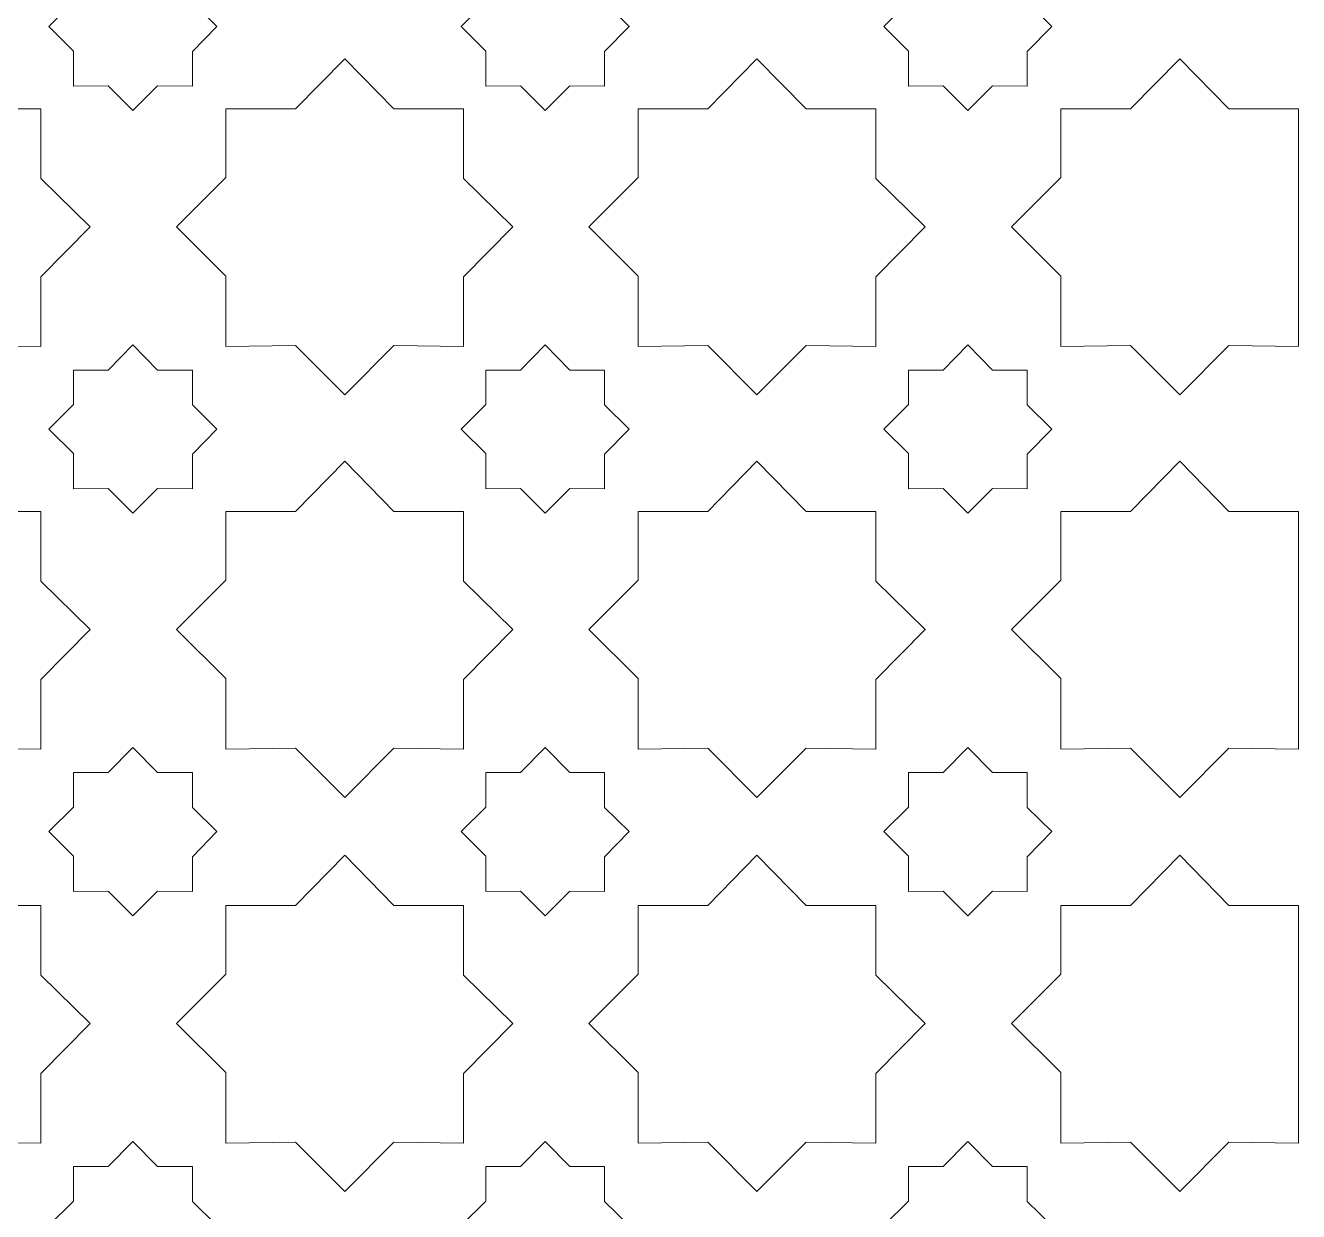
# Model space of a CAD drawing. Header units: centimetres. Extents: x -82 to 82, y -124 to 124.
# Drawn here: x 44.93 to 82.41, y -34.79 to 0.14 of the extents above; entities that cross this region are included whole.
import ezdxf

# ---------------------------------------------------------------- set-up
doc = ezdxf.new("R2010")
doc.units = ezdxf.units.CM
doc.header["$MEASUREMENT"] = 0
doc.layers.add('layer 1', color=7, linetype='Continuous')

msp = doc.modelspace()

# ---------------------------------------------------------------- linework, layer by layer
at = {"layer": 'layer 1', "color": 240, "lineweight": 9}
for points, knots in [([(46.34043, 0.83696), (46.34043, 0.83696), (46.34043, 1.84847), (46.34043, 1.84847), (46.34043, 1.84847), (46.34043, 1.84847), (47.36564, 1.84847), (47.36564, 1.84847), (47.36564, 1.84847), (47.36564, 1.84847), (48.09052, 2.58706), (48.09052, 2.58706), (48.09052, 2.58706), (48.09052, 2.58706), (48.81542, 1.84847), (48.81542, 1.84847), (48.81542, 1.84847), (48.81542, 1.84847), (49.84061, 1.84847), (49.84061, 1.84847), (49.84061, 1.84847), (49.84061, 1.84847), (49.84061, 0.82328), (49.84061, 0.82328), (49.84061, 0.82328), (49.84061, 0.82328), (50.56553, 0.11206), (50.56553, 0.11206), (50.56553, 0.11206), (50.56553, 0.11206), (49.84061, -0.62655), (49.84061, -0.62655), (49.84061, -0.62655), (49.84061, -0.62655), (49.84061, -1.65171), (49.84061, -1.65171), (49.84061, -1.65171), (49.84061, -1.65171), (48.81547, -1.63802), (48.81547, -1.63802), (48.81547, -1.63802), (48.81547, -1.63802), (48.09052, -2.36294), (48.09052, -2.36294), (48.09052, -2.36294), (48.09052, -2.36294), (47.3656, -1.63801), (47.3656, -1.63801), (47.3656, -1.63801), (47.3656, -1.63801), (46.34043, -1.65171), (46.34043, -1.65171), (46.34043, -1.65171), (46.34043, -1.65171), (46.34043, -0.61284), (46.34043, -0.61284), (46.34043, -0.61284), (46.34043, -0.61284), (45.61553, 0.11206), (45.61553, 0.11206), (45.61553, 0.11206), (45.61553, 0.11206), (46.34043, 0.83696), (46.34043, 0.83696)], [0, 0, 0, 0, 0.05882353, 0.05882353, 0.05882353, 0.05882353, 0.11764706, 0.11764706, 0.11764706, 0.11764706, 0.17647059, 0.17647059, 0.17647059, 0.17647059, 0.23529412, 0.23529412, 0.23529412, 0.23529412, 0.29411765, 0.29411765, 0.29411765, 0.29411765, 0.35294118, 0.35294118, 0.35294118, 0.35294118, 0.41176471, 0.41176471, 0.41176471, 0.41176471, 0.47058824, 0.47058824, 0.47058824, 0.47058824, 0.52941176, 0.52941176, 0.52941176, 0.52941176, 0.58823529, 0.58823529, 0.58823529, 0.58823529, 0.64705882, 0.64705882, 0.64705882, 0.64705882, 0.70588235, 0.70588235, 0.70588235, 0.70588235, 0.76470588, 0.76470588, 0.76470588, 0.76470588, 0.82352941, 0.82352941, 0.82352941, 0.82352941, 0.88235294, 0.88235294, 0.88235294, 0.88235294, 1, 1, 1, 1]), ([(58.47843, 0.83696), (58.47843, 0.83696), (58.47843, 1.84847), (58.47843, 1.84847), (58.47843, 1.84847), (58.47843, 1.84847), (59.50364, 1.84847), (59.50364, 1.84847), (59.50364, 1.84847), (59.50364, 1.84847), (60.22852, 2.58706), (60.22852, 2.58706), (60.22852, 2.58706), (60.22852, 2.58706), (60.95342, 1.84847), (60.95342, 1.84847), (60.95342, 1.84847), (60.95342, 1.84847), (61.97861, 1.84847), (61.97861, 1.84847), (61.97861, 1.84847), (61.97861, 1.84847), (61.97861, 0.82328), (61.97861, 0.82328), (61.97861, 0.82328), (61.97861, 0.82328), (62.70353, 0.11206), (62.70353, 0.11206), (62.70353, 0.11206), (62.70353, 0.11206), (61.97861, -0.62655), (61.97861, -0.62655), (61.97861, -0.62655), (61.97861, -0.62655), (61.97861, -1.65171), (61.97861, -1.65171), (61.97861, -1.65171), (61.97861, -1.65171), (60.95347, -1.63802), (60.95347, -1.63802), (60.95347, -1.63802), (60.95347, -1.63802), (60.22852, -2.36294), (60.22852, -2.36294), (60.22852, -2.36294), (60.22852, -2.36294), (59.5036, -1.63801), (59.5036, -1.63801), (59.5036, -1.63801), (59.5036, -1.63801), (58.47843, -1.65171), (58.47843, -1.65171), (58.47843, -1.65171), (58.47843, -1.65171), (58.47843, -0.61284), (58.47843, -0.61284), (58.47843, -0.61284), (58.47843, -0.61284), (57.75353, 0.11206), (57.75353, 0.11206), (57.75353, 0.11206), (57.75353, 0.11206), (58.47843, 0.83696), (58.47843, 0.83696)], [0, 0, 0, 0, 0.05882353, 0.05882353, 0.05882353, 0.05882353, 0.11764706, 0.11764706, 0.11764706, 0.11764706, 0.17647059, 0.17647059, 0.17647059, 0.17647059, 0.23529412, 0.23529412, 0.23529412, 0.23529412, 0.29411765, 0.29411765, 0.29411765, 0.29411765, 0.35294118, 0.35294118, 0.35294118, 0.35294118, 0.41176471, 0.41176471, 0.41176471, 0.41176471, 0.47058824, 0.47058824, 0.47058824, 0.47058824, 0.52941176, 0.52941176, 0.52941176, 0.52941176, 0.58823529, 0.58823529, 0.58823529, 0.58823529, 0.64705882, 0.64705882, 0.64705882, 0.64705882, 0.70588235, 0.70588235, 0.70588235, 0.70588235, 0.76470588, 0.76470588, 0.76470588, 0.76470588, 0.82352941, 0.82352941, 0.82352941, 0.82352941, 0.88235294, 0.88235294, 0.88235294, 0.88235294, 1, 1, 1, 1]), ([(70.92443, 0.83696), (70.92443, 0.83696), (70.92443, 1.84847), (70.92443, 1.84847), (70.92443, 1.84847), (70.92443, 1.84847), (71.94964, 1.84847), (71.94964, 1.84847), (71.94964, 1.84847), (71.94964, 1.84847), (72.67452, 2.58706), (72.67452, 2.58706), (72.67452, 2.58706), (72.67452, 2.58706), (73.39942, 1.84847), (73.39942, 1.84847), (73.39942, 1.84847), (73.39942, 1.84847), (74.42461, 1.84847), (74.42461, 1.84847), (74.42461, 1.84847), (74.42461, 1.84847), (74.42461, 0.82328), (74.42461, 0.82328), (74.42461, 0.82328), (74.42461, 0.82328), (75.14953, 0.11206), (75.14953, 0.11206), (75.14953, 0.11206), (75.14953, 0.11206), (74.42461, -0.62655), (74.42461, -0.62655), (74.42461, -0.62655), (74.42461, -0.62655), (74.42461, -1.65171), (74.42461, -1.65171), (74.42461, -1.65171), (74.42461, -1.65171), (73.39947, -1.63802), (73.39947, -1.63802), (73.39947, -1.63802), (73.39947, -1.63802), (72.67452, -2.36294), (72.67452, -2.36294), (72.67452, -2.36294), (72.67452, -2.36294), (71.9496, -1.63801), (71.9496, -1.63801), (71.9496, -1.63801), (71.9496, -1.63801), (70.92443, -1.65171), (70.92443, -1.65171), (70.92443, -1.65171), (70.92443, -1.65171), (70.92443, -0.61284), (70.92443, -0.61284), (70.92443, -0.61284), (70.92443, -0.61284), (70.19953, 0.11206), (70.19953, 0.11206), (70.19953, 0.11206), (70.19953, 0.11206), (70.92443, 0.83696), (70.92443, 0.83696)], [0, 0, 0, 0, 0.05882353, 0.05882353, 0.05882353, 0.05882353, 0.11764706, 0.11764706, 0.11764706, 0.11764706, 0.17647059, 0.17647059, 0.17647059, 0.17647059, 0.23529412, 0.23529412, 0.23529412, 0.23529412, 0.29411765, 0.29411765, 0.29411765, 0.29411765, 0.35294118, 0.35294118, 0.35294118, 0.35294118, 0.41176471, 0.41176471, 0.41176471, 0.41176471, 0.47058824, 0.47058824, 0.47058824, 0.47058824, 0.52941176, 0.52941176, 0.52941176, 0.52941176, 0.58823529, 0.58823529, 0.58823529, 0.58823529, 0.64705882, 0.64705882, 0.64705882, 0.64705882, 0.70588235, 0.70588235, 0.70588235, 0.70588235, 0.76470588, 0.76470588, 0.76470588, 0.76470588, 0.82352941, 0.82352941, 0.82352941, 0.82352941, 0.88235294, 0.88235294, 0.88235294, 0.88235294, 1, 1, 1, 1]), ([(38.38181, -4.33891), (38.38181, -4.33891), (38.3818, -2.31599), (38.3818, -2.31599), (38.3818, -2.31599), (38.3818, -2.31599), (40.43211, -2.31599), (40.43211, -2.31599), (40.43211, -2.31599), (40.43211, -2.31599), (41.88181, -0.83889), (41.88181, -0.83889), (41.88181, -0.83889), (41.88181, -0.83889), (43.33152, -2.31599), (43.33152, -2.31599), (43.33152, -2.31599), (43.33152, -2.31599), (45.3818, -2.31599), (45.3818, -2.31599), (45.3818, -2.31599), (45.3818, -2.31599), (45.3818, -4.36627), (45.3818, -4.36627), (45.3818, -4.36627), (45.3818, -4.36627), (46.83156, -5.78864), (46.83156, -5.78864), (46.83156, -5.78864), (46.83156, -5.78864), (45.3818, -7.26578), (45.3818, -7.26578), (45.3818, -7.26578), (45.3818, -7.26578), (45.3818, -9.31599), (45.3818, -9.31599), (45.3818, -9.31599), (45.3818, -9.31599), (43.33163, -9.28861), (43.33163, -9.28861), (43.33163, -9.28861), (43.33163, -9.28861), (41.88181, -10.73838), (41.88181, -10.73838), (41.88181, -10.73838), (41.88181, -10.73838), (40.43203, -9.2886), (40.43203, -9.2886), (40.43203, -9.2886), (40.43203, -9.2886), (38.3818, -9.31599), (38.3818, -9.31599), (38.3818, -9.31599), (38.3818, -9.31599), (38.3818, -7.23837), (38.3818, -7.23837), (38.3818, -7.23837), (38.3818, -7.23837), (36.93207, -5.78864), (36.93207, -5.78864), (36.93207, -5.78864), (36.93207, -5.78864), (38.38181, -4.33891), (38.38181, -4.33891)], [0, 0, 0, 0, 0.05882353, 0.05882353, 0.05882353, 0.05882353, 0.11764706, 0.11764706, 0.11764706, 0.11764706, 0.17647059, 0.17647059, 0.17647059, 0.17647059, 0.23529412, 0.23529412, 0.23529412, 0.23529412, 0.29411765, 0.29411765, 0.29411765, 0.29411765, 0.35294118, 0.35294118, 0.35294118, 0.35294118, 0.41176471, 0.41176471, 0.41176471, 0.41176471, 0.47058824, 0.47058824, 0.47058824, 0.47058824, 0.52941176, 0.52941176, 0.52941176, 0.52941176, 0.58823529, 0.58823529, 0.58823529, 0.58823529, 0.64705882, 0.64705882, 0.64705882, 0.64705882, 0.70588235, 0.70588235, 0.70588235, 0.70588235, 0.76470588, 0.76470588, 0.76470588, 0.76470588, 0.82352941, 0.82352941, 0.82352941, 0.82352941, 0.88235294, 0.88235294, 0.88235294, 0.88235294, 1, 1, 1, 1]), ([(50.82781, -4.33891), (50.82781, -4.33891), (50.8278, -2.31599), (50.8278, -2.31599), (50.8278, -2.31599), (50.8278, -2.31599), (52.87811, -2.31599), (52.87811, -2.31599), (52.87811, -2.31599), (52.87811, -2.31599), (54.32781, -0.83889), (54.32781, -0.83889), (54.32781, -0.83889), (54.32781, -0.83889), (55.77752, -2.31599), (55.77752, -2.31599), (55.77752, -2.31599), (55.77752, -2.31599), (57.8278, -2.31599), (57.8278, -2.31599), (57.8278, -2.31599), (57.8278, -2.31599), (57.8278, -4.36627), (57.8278, -4.36627), (57.8278, -4.36627), (57.8278, -4.36627), (59.27756, -5.78864), (59.27756, -5.78864), (59.27756, -5.78864), (59.27756, -5.78864), (57.8278, -7.26578), (57.8278, -7.26578), (57.8278, -7.26578), (57.8278, -7.26578), (57.8278, -9.31599), (57.8278, -9.31599), (57.8278, -9.31599), (57.8278, -9.31599), (55.77763, -9.28861), (55.77763, -9.28861), (55.77763, -9.28861), (55.77763, -9.28861), (54.32781, -10.73838), (54.32781, -10.73838), (54.32781, -10.73838), (54.32781, -10.73838), (52.87803, -9.2886), (52.87803, -9.2886), (52.87803, -9.2886), (52.87803, -9.2886), (50.8278, -9.31599), (50.8278, -9.31599), (50.8278, -9.31599), (50.8278, -9.31599), (50.8278, -7.23837), (50.8278, -7.23837), (50.8278, -7.23837), (50.8278, -7.23837), (49.37807, -5.78864), (49.37807, -5.78864), (49.37807, -5.78864), (49.37807, -5.78864), (50.82781, -4.33891), (50.82781, -4.33891)], [0, 0, 0, 0, 0.05882353, 0.05882353, 0.05882353, 0.05882353, 0.11764706, 0.11764706, 0.11764706, 0.11764706, 0.17647059, 0.17647059, 0.17647059, 0.17647059, 0.23529412, 0.23529412, 0.23529412, 0.23529412, 0.29411765, 0.29411765, 0.29411765, 0.29411765, 0.35294118, 0.35294118, 0.35294118, 0.35294118, 0.41176471, 0.41176471, 0.41176471, 0.41176471, 0.47058824, 0.47058824, 0.47058824, 0.47058824, 0.52941176, 0.52941176, 0.52941176, 0.52941176, 0.58823529, 0.58823529, 0.58823529, 0.58823529, 0.64705882, 0.64705882, 0.64705882, 0.64705882, 0.70588235, 0.70588235, 0.70588235, 0.70588235, 0.76470588, 0.76470588, 0.76470588, 0.76470588, 0.82352941, 0.82352941, 0.82352941, 0.82352941, 0.88235294, 0.88235294, 0.88235294, 0.88235294, 1, 1, 1, 1]), ([(62.96581, -4.33891), (62.96581, -4.33891), (62.9658, -2.31599), (62.9658, -2.31599), (62.9658, -2.31599), (62.9658, -2.31599), (65.01611, -2.31599), (65.01611, -2.31599), (65.01611, -2.31599), (65.01611, -2.31599), (66.46581, -0.83889), (66.46581, -0.83889), (66.46581, -0.83889), (66.46581, -0.83889), (67.91552, -2.31599), (67.91552, -2.31599), (67.91552, -2.31599), (67.91552, -2.31599), (69.9658, -2.31599), (69.9658, -2.31599), (69.9658, -2.31599), (69.9658, -2.31599), (69.9658, -4.36627), (69.9658, -4.36627), (69.9658, -4.36627), (69.9658, -4.36627), (71.41556, -5.78864), (71.41556, -5.78864), (71.41556, -5.78864), (71.41556, -5.78864), (69.9658, -7.26578), (69.9658, -7.26578), (69.9658, -7.26578), (69.9658, -7.26578), (69.9658, -9.31599), (69.9658, -9.31599), (69.9658, -9.31599), (69.9658, -9.31599), (67.91563, -9.28861), (67.91563, -9.28861), (67.91563, -9.28861), (67.91563, -9.28861), (66.46581, -10.73838), (66.46581, -10.73838), (66.46581, -10.73838), (66.46581, -10.73838), (65.01603, -9.2886), (65.01603, -9.2886), (65.01603, -9.2886), (65.01603, -9.2886), (62.9658, -9.31599), (62.9658, -9.31599), (62.9658, -9.31599), (62.9658, -9.31599), (62.9658, -7.23837), (62.9658, -7.23837), (62.9658, -7.23837), (62.9658, -7.23837), (61.51607, -5.78864), (61.51607, -5.78864), (61.51607, -5.78864), (61.51607, -5.78864), (62.96581, -4.33891), (62.96581, -4.33891)], [0, 0, 0, 0, 0.05882353, 0.05882353, 0.05882353, 0.05882353, 0.11764706, 0.11764706, 0.11764706, 0.11764706, 0.17647059, 0.17647059, 0.17647059, 0.17647059, 0.23529412, 0.23529412, 0.23529412, 0.23529412, 0.29411765, 0.29411765, 0.29411765, 0.29411765, 0.35294118, 0.35294118, 0.35294118, 0.35294118, 0.41176471, 0.41176471, 0.41176471, 0.41176471, 0.47058824, 0.47058824, 0.47058824, 0.47058824, 0.52941176, 0.52941176, 0.52941176, 0.52941176, 0.58823529, 0.58823529, 0.58823529, 0.58823529, 0.64705882, 0.64705882, 0.64705882, 0.64705882, 0.70588235, 0.70588235, 0.70588235, 0.70588235, 0.76470588, 0.76470588, 0.76470588, 0.76470588, 0.82352941, 0.82352941, 0.82352941, 0.82352941, 0.88235294, 0.88235294, 0.88235294, 0.88235294, 1, 1, 1, 1]), ([(82.4118, -9.31599), (82.4118, -9.31599), (80.36163, -9.28861), (80.36163, -9.28861), (80.36163, -9.28861), (80.36163, -9.28861), (78.91181, -10.73838), (78.91181, -10.73838), (78.91181, -10.73838), (78.91181, -10.73838), (77.46203, -9.2886), (77.46203, -9.2886), (77.46203, -9.2886), (77.46203, -9.2886), (75.4118, -9.31599), (75.4118, -9.31599), (75.4118, -9.31599), (75.4118, -9.31599), (75.4118, -7.23837), (75.4118, -7.23837), (75.4118, -7.23837), (75.4118, -7.23837), (73.96207, -5.78864), (73.96207, -5.78864), (73.96207, -5.78864), (73.96207, -5.78864), (75.41181, -4.33891), (75.41181, -4.33891), (75.41181, -4.33891), (75.41181, -4.33891), (75.4118, -2.31599), (75.4118, -2.31599), (75.4118, -2.31599), (75.4118, -2.31599), (77.46211, -2.31599), (77.46211, -2.31599), (77.46211, -2.31599), (77.46211, -2.31599), (78.91181, -0.83889), (78.91181, -0.83889), (78.91181, -0.83889), (78.91181, -0.83889), (80.36152, -2.31599), (80.36152, -2.31599), (80.36152, -2.31599), (80.36152, -2.31599), (82.4118, -2.31599), (82.4118, -2.31599), (82.4118, -2.31599), (82.4118, -2.31599), (82.4118, -9.31599), (82.4118, -9.31599)], [0, 0, 0, 0, 0.07142857, 0.07142857, 0.07142857, 0.07142857, 0.14285714, 0.14285714, 0.14285714, 0.14285714, 0.21428571, 0.21428571, 0.21428571, 0.21428571, 0.28571429, 0.28571429, 0.28571429, 0.28571429, 0.35714286, 0.35714286, 0.35714286, 0.35714286, 0.42857143, 0.42857143, 0.42857143, 0.42857143, 0.5, 0.5, 0.5, 0.5, 0.57142857, 0.57142857, 0.57142857, 0.57142857, 0.64285714, 0.64285714, 0.64285714, 0.64285714, 0.71428571, 0.71428571, 0.71428571, 0.71428571, 0.78571429, 0.78571429, 0.78571429, 0.78571429, 0.85714286, 0.85714286, 0.85714286, 0.85714286, 1, 1, 1, 1]), ([(46.34043, -11.01874), (46.34043, -11.01874), (46.34043, -10.00723), (46.34043, -10.00723), (46.34043, -10.00723), (46.34043, -10.00723), (47.36564, -10.00723), (47.36564, -10.00723), (47.36564, -10.00723), (47.36564, -10.00723), (48.09052, -9.26864), (48.09052, -9.26864), (48.09052, -9.26864), (48.09052, -9.26864), (48.81542, -10.00723), (48.81542, -10.00723), (48.81542, -10.00723), (48.81542, -10.00723), (49.84061, -10.00723), (49.84061, -10.00723), (49.84061, -10.00723), (49.84061, -10.00723), (49.84061, -11.03242), (49.84061, -11.03242), (49.84061, -11.03242), (49.84061, -11.03242), (50.56553, -11.74364), (50.56553, -11.74364), (50.56553, -11.74364), (50.56553, -11.74364), (49.84061, -12.48225), (49.84061, -12.48225), (49.84061, -12.48225), (49.84061, -12.48225), (49.84061, -13.50741), (49.84061, -13.50741), (49.84061, -13.50741), (49.84061, -13.50741), (48.81547, -13.49372), (48.81547, -13.49372), (48.81547, -13.49372), (48.81547, -13.49372), (48.09052, -14.21864), (48.09052, -14.21864), (48.09052, -14.21864), (48.09052, -14.21864), (47.3656, -13.49371), (47.3656, -13.49371), (47.3656, -13.49371), (47.3656, -13.49371), (46.34043, -13.50741), (46.34043, -13.50741), (46.34043, -13.50741), (46.34043, -13.50741), (46.34043, -12.46854), (46.34043, -12.46854), (46.34043, -12.46854), (46.34043, -12.46854), (45.61553, -11.74364), (45.61553, -11.74364), (45.61553, -11.74364), (45.61553, -11.74364), (46.34043, -11.01874), (46.34043, -11.01874)], [0, 0, 0, 0, 0.05882353, 0.05882353, 0.05882353, 0.05882353, 0.11764706, 0.11764706, 0.11764706, 0.11764706, 0.17647059, 0.17647059, 0.17647059, 0.17647059, 0.23529412, 0.23529412, 0.23529412, 0.23529412, 0.29411765, 0.29411765, 0.29411765, 0.29411765, 0.35294118, 0.35294118, 0.35294118, 0.35294118, 0.41176471, 0.41176471, 0.41176471, 0.41176471, 0.47058824, 0.47058824, 0.47058824, 0.47058824, 0.52941176, 0.52941176, 0.52941176, 0.52941176, 0.58823529, 0.58823529, 0.58823529, 0.58823529, 0.64705882, 0.64705882, 0.64705882, 0.64705882, 0.70588235, 0.70588235, 0.70588235, 0.70588235, 0.76470588, 0.76470588, 0.76470588, 0.76470588, 0.82352941, 0.82352941, 0.82352941, 0.82352941, 0.88235294, 0.88235294, 0.88235294, 0.88235294, 1, 1, 1, 1]), ([(58.47843, -11.01874), (58.47843, -11.01874), (58.47843, -10.00723), (58.47843, -10.00723), (58.47843, -10.00723), (58.47843, -10.00723), (59.50364, -10.00723), (59.50364, -10.00723), (59.50364, -10.00723), (59.50364, -10.00723), (60.22852, -9.26864), (60.22852, -9.26864), (60.22852, -9.26864), (60.22852, -9.26864), (60.95342, -10.00723), (60.95342, -10.00723), (60.95342, -10.00723), (60.95342, -10.00723), (61.97861, -10.00723), (61.97861, -10.00723), (61.97861, -10.00723), (61.97861, -10.00723), (61.97861, -11.03242), (61.97861, -11.03242), (61.97861, -11.03242), (61.97861, -11.03242), (62.70353, -11.74364), (62.70353, -11.74364), (62.70353, -11.74364), (62.70353, -11.74364), (61.97861, -12.48225), (61.97861, -12.48225), (61.97861, -12.48225), (61.97861, -12.48225), (61.97861, -13.50741), (61.97861, -13.50741), (61.97861, -13.50741), (61.97861, -13.50741), (60.95347, -13.49372), (60.95347, -13.49372), (60.95347, -13.49372), (60.95347, -13.49372), (60.22852, -14.21864), (60.22852, -14.21864), (60.22852, -14.21864), (60.22852, -14.21864), (59.5036, -13.49371), (59.5036, -13.49371), (59.5036, -13.49371), (59.5036, -13.49371), (58.47843, -13.50741), (58.47843, -13.50741), (58.47843, -13.50741), (58.47843, -13.50741), (58.47843, -12.46854), (58.47843, -12.46854), (58.47843, -12.46854), (58.47843, -12.46854), (57.75353, -11.74364), (57.75353, -11.74364), (57.75353, -11.74364), (57.75353, -11.74364), (58.47843, -11.01874), (58.47843, -11.01874)], [0, 0, 0, 0, 0.05882353, 0.05882353, 0.05882353, 0.05882353, 0.11764706, 0.11764706, 0.11764706, 0.11764706, 0.17647059, 0.17647059, 0.17647059, 0.17647059, 0.23529412, 0.23529412, 0.23529412, 0.23529412, 0.29411765, 0.29411765, 0.29411765, 0.29411765, 0.35294118, 0.35294118, 0.35294118, 0.35294118, 0.41176471, 0.41176471, 0.41176471, 0.41176471, 0.47058824, 0.47058824, 0.47058824, 0.47058824, 0.52941176, 0.52941176, 0.52941176, 0.52941176, 0.58823529, 0.58823529, 0.58823529, 0.58823529, 0.64705882, 0.64705882, 0.64705882, 0.64705882, 0.70588235, 0.70588235, 0.70588235, 0.70588235, 0.76470588, 0.76470588, 0.76470588, 0.76470588, 0.82352941, 0.82352941, 0.82352941, 0.82352941, 0.88235294, 0.88235294, 0.88235294, 0.88235294, 1, 1, 1, 1]), ([(70.92443, -11.01874), (70.92443, -11.01874), (70.92443, -10.00723), (70.92443, -10.00723), (70.92443, -10.00723), (70.92443, -10.00723), (71.94964, -10.00723), (71.94964, -10.00723), (71.94964, -10.00723), (71.94964, -10.00723), (72.67452, -9.26864), (72.67452, -9.26864), (72.67452, -9.26864), (72.67452, -9.26864), (73.39942, -10.00723), (73.39942, -10.00723), (73.39942, -10.00723), (73.39942, -10.00723), (74.42461, -10.00723), (74.42461, -10.00723), (74.42461, -10.00723), (74.42461, -10.00723), (74.42461, -11.03242), (74.42461, -11.03242), (74.42461, -11.03242), (74.42461, -11.03242), (75.14953, -11.74364), (75.14953, -11.74364), (75.14953, -11.74364), (75.14953, -11.74364), (74.42461, -12.48225), (74.42461, -12.48225), (74.42461, -12.48225), (74.42461, -12.48225), (74.42461, -13.50741), (74.42461, -13.50741), (74.42461, -13.50741), (74.42461, -13.50741), (73.39947, -13.49372), (73.39947, -13.49372), (73.39947, -13.49372), (73.39947, -13.49372), (72.67452, -14.21864), (72.67452, -14.21864), (72.67452, -14.21864), (72.67452, -14.21864), (71.9496, -13.49371), (71.9496, -13.49371), (71.9496, -13.49371), (71.9496, -13.49371), (70.92443, -13.50741), (70.92443, -13.50741), (70.92443, -13.50741), (70.92443, -13.50741), (70.92443, -12.46854), (70.92443, -12.46854), (70.92443, -12.46854), (70.92443, -12.46854), (70.19953, -11.74364), (70.19953, -11.74364), (70.19953, -11.74364), (70.19953, -11.74364), (70.92443, -11.01874), (70.92443, -11.01874)], [0, 0, 0, 0, 0.05882353, 0.05882353, 0.05882353, 0.05882353, 0.11764706, 0.11764706, 0.11764706, 0.11764706, 0.17647059, 0.17647059, 0.17647059, 0.17647059, 0.23529412, 0.23529412, 0.23529412, 0.23529412, 0.29411765, 0.29411765, 0.29411765, 0.29411765, 0.35294118, 0.35294118, 0.35294118, 0.35294118, 0.41176471, 0.41176471, 0.41176471, 0.41176471, 0.47058824, 0.47058824, 0.47058824, 0.47058824, 0.52941176, 0.52941176, 0.52941176, 0.52941176, 0.58823529, 0.58823529, 0.58823529, 0.58823529, 0.64705882, 0.64705882, 0.64705882, 0.64705882, 0.70588235, 0.70588235, 0.70588235, 0.70588235, 0.76470588, 0.76470588, 0.76470588, 0.76470588, 0.82352941, 0.82352941, 0.82352941, 0.82352941, 0.88235294, 0.88235294, 0.88235294, 0.88235294, 1, 1, 1, 1]), ([(38.38181, -16.19461), (38.38181, -16.19461), (38.3818, -14.17169), (38.3818, -14.17169), (38.3818, -14.17169), (38.3818, -14.17169), (40.43211, -14.17169), (40.43211, -14.17169), (40.43211, -14.17169), (40.43211, -14.17169), (41.88181, -12.69459), (41.88181, -12.69459), (41.88181, -12.69459), (41.88181, -12.69459), (43.33152, -14.17169), (43.33152, -14.17169), (43.33152, -14.17169), (43.33152, -14.17169), (45.3818, -14.17169), (45.3818, -14.17169), (45.3818, -14.17169), (45.3818, -14.17169), (45.3818, -16.22197), (45.3818, -16.22197), (45.3818, -16.22197), (45.3818, -16.22197), (46.83156, -17.64434), (46.83156, -17.64434), (46.83156, -17.64434), (46.83156, -17.64434), (45.3818, -19.12148), (45.3818, -19.12148), (45.3818, -19.12148), (45.3818, -19.12148), (45.3818, -21.17169), (45.3818, -21.17169), (45.3818, -21.17169), (45.3818, -21.17169), (43.33163, -21.14431), (43.33163, -21.14431), (43.33163, -21.14431), (43.33163, -21.14431), (41.88181, -22.59408), (41.88181, -22.59408), (41.88181, -22.59408), (41.88181, -22.59408), (40.43203, -21.1443), (40.43203, -21.1443), (40.43203, -21.1443), (40.43203, -21.1443), (38.3818, -21.17169), (38.3818, -21.17169), (38.3818, -21.17169), (38.3818, -21.17169), (38.3818, -19.09407), (38.3818, -19.09407), (38.3818, -19.09407), (38.3818, -19.09407), (36.93207, -17.64434), (36.93207, -17.64434), (36.93207, -17.64434), (36.93207, -17.64434), (38.38181, -16.19461), (38.38181, -16.19461)], [0, 0, 0, 0, 0.05882353, 0.05882353, 0.05882353, 0.05882353, 0.11764706, 0.11764706, 0.11764706, 0.11764706, 0.17647059, 0.17647059, 0.17647059, 0.17647059, 0.23529412, 0.23529412, 0.23529412, 0.23529412, 0.29411765, 0.29411765, 0.29411765, 0.29411765, 0.35294118, 0.35294118, 0.35294118, 0.35294118, 0.41176471, 0.41176471, 0.41176471, 0.41176471, 0.47058824, 0.47058824, 0.47058824, 0.47058824, 0.52941176, 0.52941176, 0.52941176, 0.52941176, 0.58823529, 0.58823529, 0.58823529, 0.58823529, 0.64705882, 0.64705882, 0.64705882, 0.64705882, 0.70588235, 0.70588235, 0.70588235, 0.70588235, 0.76470588, 0.76470588, 0.76470588, 0.76470588, 0.82352941, 0.82352941, 0.82352941, 0.82352941, 0.88235294, 0.88235294, 0.88235294, 0.88235294, 1, 1, 1, 1]), ([(50.82781, -16.19461), (50.82781, -16.19461), (50.8278, -14.17169), (50.8278, -14.17169), (50.8278, -14.17169), (50.8278, -14.17169), (52.87811, -14.17169), (52.87811, -14.17169), (52.87811, -14.17169), (52.87811, -14.17169), (54.32781, -12.69459), (54.32781, -12.69459), (54.32781, -12.69459), (54.32781, -12.69459), (55.77752, -14.17169), (55.77752, -14.17169), (55.77752, -14.17169), (55.77752, -14.17169), (57.8278, -14.17169), (57.8278, -14.17169), (57.8278, -14.17169), (57.8278, -14.17169), (57.8278, -16.22197), (57.8278, -16.22197), (57.8278, -16.22197), (57.8278, -16.22197), (59.27756, -17.64434), (59.27756, -17.64434), (59.27756, -17.64434), (59.27756, -17.64434), (57.8278, -19.12148), (57.8278, -19.12148), (57.8278, -19.12148), (57.8278, -19.12148), (57.8278, -21.17169), (57.8278, -21.17169), (57.8278, -21.17169), (57.8278, -21.17169), (55.77763, -21.14431), (55.77763, -21.14431), (55.77763, -21.14431), (55.77763, -21.14431), (54.32781, -22.59408), (54.32781, -22.59408), (54.32781, -22.59408), (54.32781, -22.59408), (52.87803, -21.1443), (52.87803, -21.1443), (52.87803, -21.1443), (52.87803, -21.1443), (50.8278, -21.17169), (50.8278, -21.17169), (50.8278, -21.17169), (50.8278, -21.17169), (50.8278, -19.09407), (50.8278, -19.09407), (50.8278, -19.09407), (50.8278, -19.09407), (49.37807, -17.64434), (49.37807, -17.64434), (49.37807, -17.64434), (49.37807, -17.64434), (50.82781, -16.19461), (50.82781, -16.19461)], [0, 0, 0, 0, 0.05882353, 0.05882353, 0.05882353, 0.05882353, 0.11764706, 0.11764706, 0.11764706, 0.11764706, 0.17647059, 0.17647059, 0.17647059, 0.17647059, 0.23529412, 0.23529412, 0.23529412, 0.23529412, 0.29411765, 0.29411765, 0.29411765, 0.29411765, 0.35294118, 0.35294118, 0.35294118, 0.35294118, 0.41176471, 0.41176471, 0.41176471, 0.41176471, 0.47058824, 0.47058824, 0.47058824, 0.47058824, 0.52941176, 0.52941176, 0.52941176, 0.52941176, 0.58823529, 0.58823529, 0.58823529, 0.58823529, 0.64705882, 0.64705882, 0.64705882, 0.64705882, 0.70588235, 0.70588235, 0.70588235, 0.70588235, 0.76470588, 0.76470588, 0.76470588, 0.76470588, 0.82352941, 0.82352941, 0.82352941, 0.82352941, 0.88235294, 0.88235294, 0.88235294, 0.88235294, 1, 1, 1, 1]), ([(62.96581, -16.19461), (62.96581, -16.19461), (62.9658, -14.17169), (62.9658, -14.17169), (62.9658, -14.17169), (62.9658, -14.17169), (65.01611, -14.17169), (65.01611, -14.17169), (65.01611, -14.17169), (65.01611, -14.17169), (66.46581, -12.69459), (66.46581, -12.69459), (66.46581, -12.69459), (66.46581, -12.69459), (67.91552, -14.17169), (67.91552, -14.17169), (67.91552, -14.17169), (67.91552, -14.17169), (69.9658, -14.17169), (69.9658, -14.17169), (69.9658, -14.17169), (69.9658, -14.17169), (69.9658, -16.22197), (69.9658, -16.22197), (69.9658, -16.22197), (69.9658, -16.22197), (71.41556, -17.64434), (71.41556, -17.64434), (71.41556, -17.64434), (71.41556, -17.64434), (69.9658, -19.12148), (69.9658, -19.12148), (69.9658, -19.12148), (69.9658, -19.12148), (69.9658, -21.17169), (69.9658, -21.17169), (69.9658, -21.17169), (69.9658, -21.17169), (67.91563, -21.14431), (67.91563, -21.14431), (67.91563, -21.14431), (67.91563, -21.14431), (66.46581, -22.59408), (66.46581, -22.59408), (66.46581, -22.59408), (66.46581, -22.59408), (65.01603, -21.1443), (65.01603, -21.1443), (65.01603, -21.1443), (65.01603, -21.1443), (62.9658, -21.17169), (62.9658, -21.17169), (62.9658, -21.17169), (62.9658, -21.17169), (62.9658, -19.09407), (62.9658, -19.09407), (62.9658, -19.09407), (62.9658, -19.09407), (61.51607, -17.64434), (61.51607, -17.64434), (61.51607, -17.64434), (61.51607, -17.64434), (62.96581, -16.19461), (62.96581, -16.19461)], [0, 0, 0, 0, 0.05882353, 0.05882353, 0.05882353, 0.05882353, 0.11764706, 0.11764706, 0.11764706, 0.11764706, 0.17647059, 0.17647059, 0.17647059, 0.17647059, 0.23529412, 0.23529412, 0.23529412, 0.23529412, 0.29411765, 0.29411765, 0.29411765, 0.29411765, 0.35294118, 0.35294118, 0.35294118, 0.35294118, 0.41176471, 0.41176471, 0.41176471, 0.41176471, 0.47058824, 0.47058824, 0.47058824, 0.47058824, 0.52941176, 0.52941176, 0.52941176, 0.52941176, 0.58823529, 0.58823529, 0.58823529, 0.58823529, 0.64705882, 0.64705882, 0.64705882, 0.64705882, 0.70588235, 0.70588235, 0.70588235, 0.70588235, 0.76470588, 0.76470588, 0.76470588, 0.76470588, 0.82352941, 0.82352941, 0.82352941, 0.82352941, 0.88235294, 0.88235294, 0.88235294, 0.88235294, 1, 1, 1, 1]), ([(82.4118, -21.17169), (82.4118, -21.17169), (80.36163, -21.14431), (80.36163, -21.14431), (80.36163, -21.14431), (80.36163, -21.14431), (78.91181, -22.59408), (78.91181, -22.59408), (78.91181, -22.59408), (78.91181, -22.59408), (77.46203, -21.1443), (77.46203, -21.1443), (77.46203, -21.1443), (77.46203, -21.1443), (75.4118, -21.17169), (75.4118, -21.17169), (75.4118, -21.17169), (75.4118, -21.17169), (75.4118, -19.09407), (75.4118, -19.09407), (75.4118, -19.09407), (75.4118, -19.09407), (73.96207, -17.64434), (73.96207, -17.64434), (73.96207, -17.64434), (73.96207, -17.64434), (75.41181, -16.19461), (75.41181, -16.19461), (75.41181, -16.19461), (75.41181, -16.19461), (75.4118, -14.17169), (75.4118, -14.17169), (75.4118, -14.17169), (75.4118, -14.17169), (77.46211, -14.17169), (77.46211, -14.17169), (77.46211, -14.17169), (77.46211, -14.17169), (78.91181, -12.69459), (78.91181, -12.69459), (78.91181, -12.69459), (78.91181, -12.69459), (80.36152, -14.17169), (80.36152, -14.17169), (80.36152, -14.17169), (80.36152, -14.17169), (82.4118, -14.17169), (82.4118, -14.17169), (82.4118, -14.17169), (82.4118, -14.17169), (82.4118, -21.17169), (82.4118, -21.17169)], [0, 0, 0, 0, 0.07142857, 0.07142857, 0.07142857, 0.07142857, 0.14285714, 0.14285714, 0.14285714, 0.14285714, 0.21428571, 0.21428571, 0.21428571, 0.21428571, 0.28571429, 0.28571429, 0.28571429, 0.28571429, 0.35714286, 0.35714286, 0.35714286, 0.35714286, 0.42857143, 0.42857143, 0.42857143, 0.42857143, 0.5, 0.5, 0.5, 0.5, 0.57142857, 0.57142857, 0.57142857, 0.57142857, 0.64285714, 0.64285714, 0.64285714, 0.64285714, 0.71428571, 0.71428571, 0.71428571, 0.71428571, 0.78571429, 0.78571429, 0.78571429, 0.78571429, 0.85714286, 0.85714286, 0.85714286, 0.85714286, 1, 1, 1, 1]), ([(46.34043, -22.87444), (46.34043, -22.87444), (46.34043, -21.86293), (46.34043, -21.86293), (46.34043, -21.86293), (46.34043, -21.86293), (47.36564, -21.86293), (47.36564, -21.86293), (47.36564, -21.86293), (47.36564, -21.86293), (48.09052, -21.12434), (48.09052, -21.12434), (48.09052, -21.12434), (48.09052, -21.12434), (48.81542, -21.86293), (48.81542, -21.86293), (48.81542, -21.86293), (48.81542, -21.86293), (49.84061, -21.86293), (49.84061, -21.86293), (49.84061, -21.86293), (49.84061, -21.86293), (49.84061, -22.88812), (49.84061, -22.88812), (49.84061, -22.88812), (49.84061, -22.88812), (50.56553, -23.59934), (50.56553, -23.59934), (50.56553, -23.59934), (50.56553, -23.59934), (49.84061, -24.33795), (49.84061, -24.33795), (49.84061, -24.33795), (49.84061, -24.33795), (49.84061, -25.36311), (49.84061, -25.36311), (49.84061, -25.36311), (49.84061, -25.36311), (48.81547, -25.34942), (48.81547, -25.34942), (48.81547, -25.34942), (48.81547, -25.34942), (48.09052, -26.07434), (48.09052, -26.07434), (48.09052, -26.07434), (48.09052, -26.07434), (47.3656, -25.34941), (47.3656, -25.34941), (47.3656, -25.34941), (47.3656, -25.34941), (46.34043, -25.36311), (46.34043, -25.36311), (46.34043, -25.36311), (46.34043, -25.36311), (46.34043, -24.32424), (46.34043, -24.32424), (46.34043, -24.32424), (46.34043, -24.32424), (45.61553, -23.59934), (45.61553, -23.59934), (45.61553, -23.59934), (45.61553, -23.59934), (46.34043, -22.87444), (46.34043, -22.87444)], [0, 0, 0, 0, 0.05882353, 0.05882353, 0.05882353, 0.05882353, 0.11764706, 0.11764706, 0.11764706, 0.11764706, 0.17647059, 0.17647059, 0.17647059, 0.17647059, 0.23529412, 0.23529412, 0.23529412, 0.23529412, 0.29411765, 0.29411765, 0.29411765, 0.29411765, 0.35294118, 0.35294118, 0.35294118, 0.35294118, 0.41176471, 0.41176471, 0.41176471, 0.41176471, 0.47058824, 0.47058824, 0.47058824, 0.47058824, 0.52941176, 0.52941176, 0.52941176, 0.52941176, 0.58823529, 0.58823529, 0.58823529, 0.58823529, 0.64705882, 0.64705882, 0.64705882, 0.64705882, 0.70588235, 0.70588235, 0.70588235, 0.70588235, 0.76470588, 0.76470588, 0.76470588, 0.76470588, 0.82352941, 0.82352941, 0.82352941, 0.82352941, 0.88235294, 0.88235294, 0.88235294, 0.88235294, 1, 1, 1, 1]), ([(58.47843, -22.87444), (58.47843, -22.87444), (58.47843, -21.86293), (58.47843, -21.86293), (58.47843, -21.86293), (58.47843, -21.86293), (59.50364, -21.86293), (59.50364, -21.86293), (59.50364, -21.86293), (59.50364, -21.86293), (60.22852, -21.12434), (60.22852, -21.12434), (60.22852, -21.12434), (60.22852, -21.12434), (60.95342, -21.86293), (60.95342, -21.86293), (60.95342, -21.86293), (60.95342, -21.86293), (61.97861, -21.86293), (61.97861, -21.86293), (61.97861, -21.86293), (61.97861, -21.86293), (61.97861, -22.88812), (61.97861, -22.88812), (61.97861, -22.88812), (61.97861, -22.88812), (62.70353, -23.59934), (62.70353, -23.59934), (62.70353, -23.59934), (62.70353, -23.59934), (61.97861, -24.33795), (61.97861, -24.33795), (61.97861, -24.33795), (61.97861, -24.33795), (61.97861, -25.36311), (61.97861, -25.36311), (61.97861, -25.36311), (61.97861, -25.36311), (60.95347, -25.34942), (60.95347, -25.34942), (60.95347, -25.34942), (60.95347, -25.34942), (60.22852, -26.07434), (60.22852, -26.07434), (60.22852, -26.07434), (60.22852, -26.07434), (59.5036, -25.34941), (59.5036, -25.34941), (59.5036, -25.34941), (59.5036, -25.34941), (58.47843, -25.36311), (58.47843, -25.36311), (58.47843, -25.36311), (58.47843, -25.36311), (58.47843, -24.32424), (58.47843, -24.32424), (58.47843, -24.32424), (58.47843, -24.32424), (57.75353, -23.59934), (57.75353, -23.59934), (57.75353, -23.59934), (57.75353, -23.59934), (58.47843, -22.87444), (58.47843, -22.87444)], [0, 0, 0, 0, 0.05882353, 0.05882353, 0.05882353, 0.05882353, 0.11764706, 0.11764706, 0.11764706, 0.11764706, 0.17647059, 0.17647059, 0.17647059, 0.17647059, 0.23529412, 0.23529412, 0.23529412, 0.23529412, 0.29411765, 0.29411765, 0.29411765, 0.29411765, 0.35294118, 0.35294118, 0.35294118, 0.35294118, 0.41176471, 0.41176471, 0.41176471, 0.41176471, 0.47058824, 0.47058824, 0.47058824, 0.47058824, 0.52941176, 0.52941176, 0.52941176, 0.52941176, 0.58823529, 0.58823529, 0.58823529, 0.58823529, 0.64705882, 0.64705882, 0.64705882, 0.64705882, 0.70588235, 0.70588235, 0.70588235, 0.70588235, 0.76470588, 0.76470588, 0.76470588, 0.76470588, 0.82352941, 0.82352941, 0.82352941, 0.82352941, 0.88235294, 0.88235294, 0.88235294, 0.88235294, 1, 1, 1, 1]), ([(70.92443, -22.87444), (70.92443, -22.87444), (70.92443, -21.86293), (70.92443, -21.86293), (70.92443, -21.86293), (70.92443, -21.86293), (71.94964, -21.86293), (71.94964, -21.86293), (71.94964, -21.86293), (71.94964, -21.86293), (72.67452, -21.12434), (72.67452, -21.12434), (72.67452, -21.12434), (72.67452, -21.12434), (73.39942, -21.86293), (73.39942, -21.86293), (73.39942, -21.86293), (73.39942, -21.86293), (74.42461, -21.86293), (74.42461, -21.86293), (74.42461, -21.86293), (74.42461, -21.86293), (74.42461, -22.88812), (74.42461, -22.88812), (74.42461, -22.88812), (74.42461, -22.88812), (75.14953, -23.59934), (75.14953, -23.59934), (75.14953, -23.59934), (75.14953, -23.59934), (74.42461, -24.33795), (74.42461, -24.33795), (74.42461, -24.33795), (74.42461, -24.33795), (74.42461, -25.36311), (74.42461, -25.36311), (74.42461, -25.36311), (74.42461, -25.36311), (73.39947, -25.34942), (73.39947, -25.34942), (73.39947, -25.34942), (73.39947, -25.34942), (72.67452, -26.07434), (72.67452, -26.07434), (72.67452, -26.07434), (72.67452, -26.07434), (71.9496, -25.34941), (71.9496, -25.34941), (71.9496, -25.34941), (71.9496, -25.34941), (70.92443, -25.36311), (70.92443, -25.36311), (70.92443, -25.36311), (70.92443, -25.36311), (70.92443, -24.32424), (70.92443, -24.32424), (70.92443, -24.32424), (70.92443, -24.32424), (70.19953, -23.59934), (70.19953, -23.59934), (70.19953, -23.59934), (70.19953, -23.59934), (70.92443, -22.87444), (70.92443, -22.87444)], [0, 0, 0, 0, 0.05882353, 0.05882353, 0.05882353, 0.05882353, 0.11764706, 0.11764706, 0.11764706, 0.11764706, 0.17647059, 0.17647059, 0.17647059, 0.17647059, 0.23529412, 0.23529412, 0.23529412, 0.23529412, 0.29411765, 0.29411765, 0.29411765, 0.29411765, 0.35294118, 0.35294118, 0.35294118, 0.35294118, 0.41176471, 0.41176471, 0.41176471, 0.41176471, 0.47058824, 0.47058824, 0.47058824, 0.47058824, 0.52941176, 0.52941176, 0.52941176, 0.52941176, 0.58823529, 0.58823529, 0.58823529, 0.58823529, 0.64705882, 0.64705882, 0.64705882, 0.64705882, 0.70588235, 0.70588235, 0.70588235, 0.70588235, 0.76470588, 0.76470588, 0.76470588, 0.76470588, 0.82352941, 0.82352941, 0.82352941, 0.82352941, 0.88235294, 0.88235294, 0.88235294, 0.88235294, 1, 1, 1, 1]), ([(38.38181, -27.79631), (38.38181, -27.79631), (38.3818, -25.77339), (38.3818, -25.77339), (38.3818, -25.77339), (38.3818, -25.77339), (40.43211, -25.77339), (40.43211, -25.77339), (40.43211, -25.77339), (40.43211, -25.77339), (41.88181, -24.29629), (41.88181, -24.29629), (41.88181, -24.29629), (41.88181, -24.29629), (43.33152, -25.77339), (43.33152, -25.77339), (43.33152, -25.77339), (43.33152, -25.77339), (45.3818, -25.77339), (45.3818, -25.77339), (45.3818, -25.77339), (45.3818, -25.77339), (45.3818, -27.82367), (45.3818, -27.82367), (45.3818, -27.82367), (45.3818, -27.82367), (46.83156, -29.24604), (46.83156, -29.24604), (46.83156, -29.24604), (46.83156, -29.24604), (45.3818, -30.72318), (45.3818, -30.72318), (45.3818, -30.72318), (45.3818, -30.72318), (45.3818, -32.77339), (45.3818, -32.77339), (45.3818, -32.77339), (45.3818, -32.77339), (43.33163, -32.74601), (43.33163, -32.74601), (43.33163, -32.74601), (43.33163, -32.74601), (41.88181, -34.19578), (41.88181, -34.19578), (41.88181, -34.19578), (41.88181, -34.19578), (40.43203, -32.746), (40.43203, -32.746), (40.43203, -32.746), (40.43203, -32.746), (38.3818, -32.77339), (38.3818, -32.77339), (38.3818, -32.77339), (38.3818, -32.77339), (38.3818, -30.69577), (38.3818, -30.69577), (38.3818, -30.69577), (38.3818, -30.69577), (36.93207, -29.24604), (36.93207, -29.24604), (36.93207, -29.24604), (36.93207, -29.24604), (38.38181, -27.79631), (38.38181, -27.79631)], [0, 0, 0, 0, 0.05882353, 0.05882353, 0.05882353, 0.05882353, 0.11764706, 0.11764706, 0.11764706, 0.11764706, 0.17647059, 0.17647059, 0.17647059, 0.17647059, 0.23529412, 0.23529412, 0.23529412, 0.23529412, 0.29411765, 0.29411765, 0.29411765, 0.29411765, 0.35294118, 0.35294118, 0.35294118, 0.35294118, 0.41176471, 0.41176471, 0.41176471, 0.41176471, 0.47058824, 0.47058824, 0.47058824, 0.47058824, 0.52941176, 0.52941176, 0.52941176, 0.52941176, 0.58823529, 0.58823529, 0.58823529, 0.58823529, 0.64705882, 0.64705882, 0.64705882, 0.64705882, 0.70588235, 0.70588235, 0.70588235, 0.70588235, 0.76470588, 0.76470588, 0.76470588, 0.76470588, 0.82352941, 0.82352941, 0.82352941, 0.82352941, 0.88235294, 0.88235294, 0.88235294, 0.88235294, 1, 1, 1, 1]), ([(50.82781, -27.79631), (50.82781, -27.79631), (50.8278, -25.77339), (50.8278, -25.77339), (50.8278, -25.77339), (50.8278, -25.77339), (52.87811, -25.77339), (52.87811, -25.77339), (52.87811, -25.77339), (52.87811, -25.77339), (54.32781, -24.29629), (54.32781, -24.29629), (54.32781, -24.29629), (54.32781, -24.29629), (55.77752, -25.77339), (55.77752, -25.77339), (55.77752, -25.77339), (55.77752, -25.77339), (57.8278, -25.77339), (57.8278, -25.77339), (57.8278, -25.77339), (57.8278, -25.77339), (57.8278, -27.82367), (57.8278, -27.82367), (57.8278, -27.82367), (57.8278, -27.82367), (59.27756, -29.24604), (59.27756, -29.24604), (59.27756, -29.24604), (59.27756, -29.24604), (57.8278, -30.72318), (57.8278, -30.72318), (57.8278, -30.72318), (57.8278, -30.72318), (57.8278, -32.77339), (57.8278, -32.77339), (57.8278, -32.77339), (57.8278, -32.77339), (55.77763, -32.74601), (55.77763, -32.74601), (55.77763, -32.74601), (55.77763, -32.74601), (54.32781, -34.19578), (54.32781, -34.19578), (54.32781, -34.19578), (54.32781, -34.19578), (52.87803, -32.746), (52.87803, -32.746), (52.87803, -32.746), (52.87803, -32.746), (50.8278, -32.77339), (50.8278, -32.77339), (50.8278, -32.77339), (50.8278, -32.77339), (50.8278, -30.69577), (50.8278, -30.69577), (50.8278, -30.69577), (50.8278, -30.69577), (49.37807, -29.24604), (49.37807, -29.24604), (49.37807, -29.24604), (49.37807, -29.24604), (50.82781, -27.79631), (50.82781, -27.79631)], [0, 0, 0, 0, 0.05882353, 0.05882353, 0.05882353, 0.05882353, 0.11764706, 0.11764706, 0.11764706, 0.11764706, 0.17647059, 0.17647059, 0.17647059, 0.17647059, 0.23529412, 0.23529412, 0.23529412, 0.23529412, 0.29411765, 0.29411765, 0.29411765, 0.29411765, 0.35294118, 0.35294118, 0.35294118, 0.35294118, 0.41176471, 0.41176471, 0.41176471, 0.41176471, 0.47058824, 0.47058824, 0.47058824, 0.47058824, 0.52941176, 0.52941176, 0.52941176, 0.52941176, 0.58823529, 0.58823529, 0.58823529, 0.58823529, 0.64705882, 0.64705882, 0.64705882, 0.64705882, 0.70588235, 0.70588235, 0.70588235, 0.70588235, 0.76470588, 0.76470588, 0.76470588, 0.76470588, 0.82352941, 0.82352941, 0.82352941, 0.82352941, 0.88235294, 0.88235294, 0.88235294, 0.88235294, 1, 1, 1, 1]), ([(62.96581, -27.79631), (62.96581, -27.79631), (62.9658, -25.77339), (62.9658, -25.77339), (62.9658, -25.77339), (62.9658, -25.77339), (65.01611, -25.77339), (65.01611, -25.77339), (65.01611, -25.77339), (65.01611, -25.77339), (66.46581, -24.29629), (66.46581, -24.29629), (66.46581, -24.29629), (66.46581, -24.29629), (67.91552, -25.77339), (67.91552, -25.77339), (67.91552, -25.77339), (67.91552, -25.77339), (69.9658, -25.77339), (69.9658, -25.77339), (69.9658, -25.77339), (69.9658, -25.77339), (69.9658, -27.82367), (69.9658, -27.82367), (69.9658, -27.82367), (69.9658, -27.82367), (71.41556, -29.24604), (71.41556, -29.24604), (71.41556, -29.24604), (71.41556, -29.24604), (69.9658, -30.72318), (69.9658, -30.72318), (69.9658, -30.72318), (69.9658, -30.72318), (69.9658, -32.77339), (69.9658, -32.77339), (69.9658, -32.77339), (69.9658, -32.77339), (67.91563, -32.74601), (67.91563, -32.74601), (67.91563, -32.74601), (67.91563, -32.74601), (66.46581, -34.19578), (66.46581, -34.19578), (66.46581, -34.19578), (66.46581, -34.19578), (65.01603, -32.746), (65.01603, -32.746), (65.01603, -32.746), (65.01603, -32.746), (62.9658, -32.77339), (62.9658, -32.77339), (62.9658, -32.77339), (62.9658, -32.77339), (62.9658, -30.69577), (62.9658, -30.69577), (62.9658, -30.69577), (62.9658, -30.69577), (61.51607, -29.24604), (61.51607, -29.24604), (61.51607, -29.24604), (61.51607, -29.24604), (62.96581, -27.79631), (62.96581, -27.79631)], [0, 0, 0, 0, 0.05882353, 0.05882353, 0.05882353, 0.05882353, 0.11764706, 0.11764706, 0.11764706, 0.11764706, 0.17647059, 0.17647059, 0.17647059, 0.17647059, 0.23529412, 0.23529412, 0.23529412, 0.23529412, 0.29411765, 0.29411765, 0.29411765, 0.29411765, 0.35294118, 0.35294118, 0.35294118, 0.35294118, 0.41176471, 0.41176471, 0.41176471, 0.41176471, 0.47058824, 0.47058824, 0.47058824, 0.47058824, 0.52941176, 0.52941176, 0.52941176, 0.52941176, 0.58823529, 0.58823529, 0.58823529, 0.58823529, 0.64705882, 0.64705882, 0.64705882, 0.64705882, 0.70588235, 0.70588235, 0.70588235, 0.70588235, 0.76470588, 0.76470588, 0.76470588, 0.76470588, 0.82352941, 0.82352941, 0.82352941, 0.82352941, 0.88235294, 0.88235294, 0.88235294, 0.88235294, 1, 1, 1, 1]), ([(82.4118, -32.77339), (82.4118, -32.77339), (80.36163, -32.74601), (80.36163, -32.74601), (80.36163, -32.74601), (80.36163, -32.74601), (78.91181, -34.19578), (78.91181, -34.19578), (78.91181, -34.19578), (78.91181, -34.19578), (77.46203, -32.746), (77.46203, -32.746), (77.46203, -32.746), (77.46203, -32.746), (75.4118, -32.77339), (75.4118, -32.77339), (75.4118, -32.77339), (75.4118, -32.77339), (75.4118, -30.69577), (75.4118, -30.69577), (75.4118, -30.69577), (75.4118, -30.69577), (73.96207, -29.24604), (73.96207, -29.24604), (73.96207, -29.24604), (73.96207, -29.24604), (75.41181, -27.79631), (75.41181, -27.79631), (75.41181, -27.79631), (75.41181, -27.79631), (75.4118, -25.77339), (75.4118, -25.77339), (75.4118, -25.77339), (75.4118, -25.77339), (77.46211, -25.77339), (77.46211, -25.77339), (77.46211, -25.77339), (77.46211, -25.77339), (78.91181, -24.29629), (78.91181, -24.29629), (78.91181, -24.29629), (78.91181, -24.29629), (80.36152, -25.77339), (80.36152, -25.77339), (80.36152, -25.77339), (80.36152, -25.77339), (82.4118, -25.77339), (82.4118, -25.77339), (82.4118, -25.77339), (82.4118, -25.77339), (82.4118, -32.77339), (82.4118, -32.77339)], [0, 0, 0, 0, 0.07142857, 0.07142857, 0.07142857, 0.07142857, 0.14285714, 0.14285714, 0.14285714, 0.14285714, 0.21428571, 0.21428571, 0.21428571, 0.21428571, 0.28571429, 0.28571429, 0.28571429, 0.28571429, 0.35714286, 0.35714286, 0.35714286, 0.35714286, 0.42857143, 0.42857143, 0.42857143, 0.42857143, 0.5, 0.5, 0.5, 0.5, 0.57142857, 0.57142857, 0.57142857, 0.57142857, 0.64285714, 0.64285714, 0.64285714, 0.64285714, 0.71428571, 0.71428571, 0.71428571, 0.71428571, 0.78571429, 0.78571429, 0.78571429, 0.78571429, 0.85714286, 0.85714286, 0.85714286, 0.85714286, 1, 1, 1, 1]), ([(46.34043, -34.47614), (46.34043, -34.47614), (46.34043, -33.46463), (46.34043, -33.46463), (46.34043, -33.46463), (46.34043, -33.46463), (47.36564, -33.46463), (47.36564, -33.46463), (47.36564, -33.46463), (47.36564, -33.46463), (48.09052, -32.72604), (48.09052, -32.72604), (48.09052, -32.72604), (48.09052, -32.72604), (48.81542, -33.46463), (48.81542, -33.46463), (48.81542, -33.46463), (48.81542, -33.46463), (49.84061, -33.46463), (49.84061, -33.46463), (49.84061, -33.46463), (49.84061, -33.46463), (49.84061, -34.48982), (49.84061, -34.48982), (49.84061, -34.48982), (49.84061, -34.48982), (50.56553, -35.20104), (50.56553, -35.20104), (50.56553, -35.20104), (50.56553, -35.20104), (49.84061, -35.93965), (49.84061, -35.93965), (49.84061, -35.93965), (49.84061, -35.93965), (49.84061, -36.96481), (49.84061, -36.96481), (49.84061, -36.96481), (49.84061, -36.96481), (48.81547, -36.95112), (48.81547, -36.95112), (48.81547, -36.95112), (48.81547, -36.95112), (48.09052, -37.67604), (48.09052, -37.67604), (48.09052, -37.67604), (48.09052, -37.67604), (47.3656, -36.95111), (47.3656, -36.95111), (47.3656, -36.95111), (47.3656, -36.95111), (46.34043, -36.96481), (46.34043, -36.96481), (46.34043, -36.96481), (46.34043, -36.96481), (46.34043, -35.92594), (46.34043, -35.92594), (46.34043, -35.92594), (46.34043, -35.92594), (45.61553, -35.20104), (45.61553, -35.20104), (45.61553, -35.20104), (45.61553, -35.20104), (46.34043, -34.47614), (46.34043, -34.47614)], [0, 0, 0, 0, 0.05882353, 0.05882353, 0.05882353, 0.05882353, 0.11764706, 0.11764706, 0.11764706, 0.11764706, 0.17647059, 0.17647059, 0.17647059, 0.17647059, 0.23529412, 0.23529412, 0.23529412, 0.23529412, 0.29411765, 0.29411765, 0.29411765, 0.29411765, 0.35294118, 0.35294118, 0.35294118, 0.35294118, 0.41176471, 0.41176471, 0.41176471, 0.41176471, 0.47058824, 0.47058824, 0.47058824, 0.47058824, 0.52941176, 0.52941176, 0.52941176, 0.52941176, 0.58823529, 0.58823529, 0.58823529, 0.58823529, 0.64705882, 0.64705882, 0.64705882, 0.64705882, 0.70588235, 0.70588235, 0.70588235, 0.70588235, 0.76470588, 0.76470588, 0.76470588, 0.76470588, 0.82352941, 0.82352941, 0.82352941, 0.82352941, 0.88235294, 0.88235294, 0.88235294, 0.88235294, 1, 1, 1, 1]), ([(58.47843, -34.47614), (58.47843, -34.47614), (58.47843, -33.46463), (58.47843, -33.46463), (58.47843, -33.46463), (58.47843, -33.46463), (59.50364, -33.46463), (59.50364, -33.46463), (59.50364, -33.46463), (59.50364, -33.46463), (60.22852, -32.72604), (60.22852, -32.72604), (60.22852, -32.72604), (60.22852, -32.72604), (60.95342, -33.46463), (60.95342, -33.46463), (60.95342, -33.46463), (60.95342, -33.46463), (61.97861, -33.46463), (61.97861, -33.46463), (61.97861, -33.46463), (61.97861, -33.46463), (61.97861, -34.48982), (61.97861, -34.48982), (61.97861, -34.48982), (61.97861, -34.48982), (62.70353, -35.20104), (62.70353, -35.20104), (62.70353, -35.20104), (62.70353, -35.20104), (61.97861, -35.93965), (61.97861, -35.93965), (61.97861, -35.93965), (61.97861, -35.93965), (61.97861, -36.96481), (61.97861, -36.96481), (61.97861, -36.96481), (61.97861, -36.96481), (60.95347, -36.95112), (60.95347, -36.95112), (60.95347, -36.95112), (60.95347, -36.95112), (60.22852, -37.67604), (60.22852, -37.67604), (60.22852, -37.67604), (60.22852, -37.67604), (59.5036, -36.95111), (59.5036, -36.95111), (59.5036, -36.95111), (59.5036, -36.95111), (58.47843, -36.96481), (58.47843, -36.96481), (58.47843, -36.96481), (58.47843, -36.96481), (58.47843, -35.92594), (58.47843, -35.92594), (58.47843, -35.92594), (58.47843, -35.92594), (57.75353, -35.20104), (57.75353, -35.20104), (57.75353, -35.20104), (57.75353, -35.20104), (58.47843, -34.47614), (58.47843, -34.47614)], [0, 0, 0, 0, 0.05882353, 0.05882353, 0.05882353, 0.05882353, 0.11764706, 0.11764706, 0.11764706, 0.11764706, 0.17647059, 0.17647059, 0.17647059, 0.17647059, 0.23529412, 0.23529412, 0.23529412, 0.23529412, 0.29411765, 0.29411765, 0.29411765, 0.29411765, 0.35294118, 0.35294118, 0.35294118, 0.35294118, 0.41176471, 0.41176471, 0.41176471, 0.41176471, 0.47058824, 0.47058824, 0.47058824, 0.47058824, 0.52941176, 0.52941176, 0.52941176, 0.52941176, 0.58823529, 0.58823529, 0.58823529, 0.58823529, 0.64705882, 0.64705882, 0.64705882, 0.64705882, 0.70588235, 0.70588235, 0.70588235, 0.70588235, 0.76470588, 0.76470588, 0.76470588, 0.76470588, 0.82352941, 0.82352941, 0.82352941, 0.82352941, 0.88235294, 0.88235294, 0.88235294, 0.88235294, 1, 1, 1, 1]), ([(70.92443, -34.47614), (70.92443, -34.47614), (70.92443, -33.46463), (70.92443, -33.46463), (70.92443, -33.46463), (70.92443, -33.46463), (71.94964, -33.46463), (71.94964, -33.46463), (71.94964, -33.46463), (71.94964, -33.46463), (72.67452, -32.72604), (72.67452, -32.72604), (72.67452, -32.72604), (72.67452, -32.72604), (73.39942, -33.46463), (73.39942, -33.46463), (73.39942, -33.46463), (73.39942, -33.46463), (74.42461, -33.46463), (74.42461, -33.46463), (74.42461, -33.46463), (74.42461, -33.46463), (74.42461, -34.48982), (74.42461, -34.48982), (74.42461, -34.48982), (74.42461, -34.48982), (75.14953, -35.20104), (75.14953, -35.20104), (75.14953, -35.20104), (75.14953, -35.20104), (74.42461, -35.93965), (74.42461, -35.93965), (74.42461, -35.93965), (74.42461, -35.93965), (74.42461, -36.96481), (74.42461, -36.96481), (74.42461, -36.96481), (74.42461, -36.96481), (73.39947, -36.95112), (73.39947, -36.95112), (73.39947, -36.95112), (73.39947, -36.95112), (72.67452, -37.67604), (72.67452, -37.67604), (72.67452, -37.67604), (72.67452, -37.67604), (71.9496, -36.95111), (71.9496, -36.95111), (71.9496, -36.95111), (71.9496, -36.95111), (70.92443, -36.96481), (70.92443, -36.96481), (70.92443, -36.96481), (70.92443, -36.96481), (70.92443, -35.92594), (70.92443, -35.92594), (70.92443, -35.92594), (70.92443, -35.92594), (70.19953, -35.20104), (70.19953, -35.20104), (70.19953, -35.20104), (70.19953, -35.20104), (70.92443, -34.47614), (70.92443, -34.47614)], [0, 0, 0, 0, 0.05882353, 0.05882353, 0.05882353, 0.05882353, 0.11764706, 0.11764706, 0.11764706, 0.11764706, 0.17647059, 0.17647059, 0.17647059, 0.17647059, 0.23529412, 0.23529412, 0.23529412, 0.23529412, 0.29411765, 0.29411765, 0.29411765, 0.29411765, 0.35294118, 0.35294118, 0.35294118, 0.35294118, 0.41176471, 0.41176471, 0.41176471, 0.41176471, 0.47058824, 0.47058824, 0.47058824, 0.47058824, 0.52941176, 0.52941176, 0.52941176, 0.52941176, 0.58823529, 0.58823529, 0.58823529, 0.58823529, 0.64705882, 0.64705882, 0.64705882, 0.64705882, 0.70588235, 0.70588235, 0.70588235, 0.70588235, 0.76470588, 0.76470588, 0.76470588, 0.76470588, 0.82352941, 0.82352941, 0.82352941, 0.82352941, 0.88235294, 0.88235294, 0.88235294, 0.88235294, 1, 1, 1, 1])]:
    msp.add_open_spline(points, degree=3, knots=knots, dxfattribs=at)

doc.saveas('drawing.dxf')
